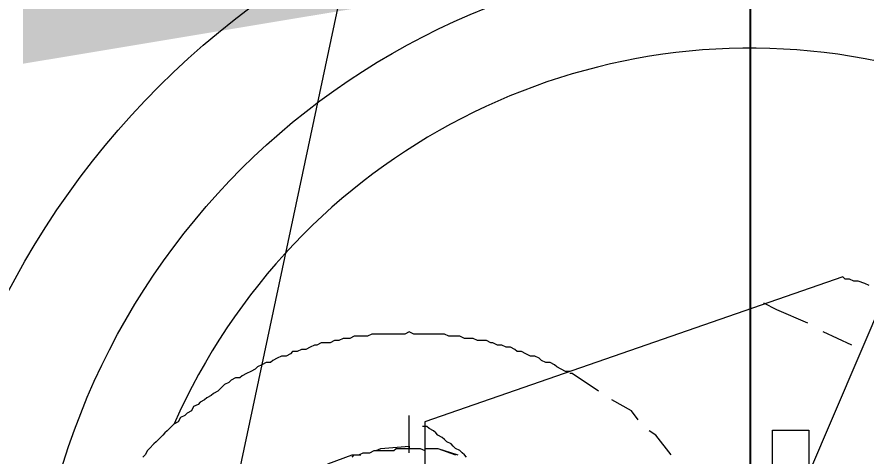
# Model space of a CAD drawing. Header units: millimetres. Extents: x 89051 to 218395, y -330386 to -125649.
# Drawn here: x 92729.11 to 92775.78, y -127008.92 to -126984.75 of the extents above; entities that cross this region are included whole.
import ezdxf

# ---------------------------------------------------------------- set-up
doc = ezdxf.new("R2010")
doc.units = ezdxf.units.MM
doc.header["$LTSCALE"] = 13
for name, pattern in [('1 实线', [0]), ('ACAD_ISO04W100', [30, 24, -3, 0, -3]), ('CENTER', [50.8, 31.75, -6.35, 6.35, -6.35])]:
    doc.linetypes.add(name, pattern=pattern)
doc.layers.get('0').update_dxf_attribs({"color": 1, "linetype": 'CENTER'})
doc.layers.add('C00-00-00', color=7, linetype='Continuous')
doc.layers.add('C00-00-FF', color=5, linetype='Continuous', true_color=0x0000ff)
doc.layers.add('标注、文本', color=3, linetype='Continuous', lineweight=25)
doc.layers.add('铁心', color=3, linetype='Continuous', lineweight=0)
doc.styles.get("Standard").update_dxf_attribs({"font": 'gbenor.shx', "bigfont": 'gbcbig.shx'})
doc.dimstyles.new('1-15', dxfattribs={"dimscale": 20, "dimtxt": 3.5, "dimasz": 2, "dimexe": 1.5, "dimexo": 0.5, "dimgap": 0.5, "dimtad": 1, "dimtoh": 1, "dimdec": 1, "dimdsep": 46, "dimtxsty": 'Standard', "dimcen": 2.5, "dimclrd": 3, "dimclre": 3, "dimclrt": 3, "dimadec": 0, "dimazin": 2, "dimtfac": 1, "dimtdec": 1, "dimtmove": 0, "dimatfit": 2, "dimfxl": 1, "dimarcsym": 0})

# ---------------------------------------------------------------- blocks, each defined once
blk = doc.blocks.new('*D525')
at = {"layer": 'Defpoints', "color": 0, "transparency": 16777216}
for p in [(92769.431, -126980.658), (92769.431, -127044.24), (92638.431, -127080.467)]:
    blk.add_point(p, dxfattribs=at)
at = {"layer": '标注、文本', "color": 3, "lineweight": -2, "transparency": 16777216}
for p, q in [((92638.431, -127070.467), (92638.431, -126950.658)), ((92769.431, -127034.24), (92769.431, -126950.658)), ((92678.431, -126980.658), (92729.431, -126980.658))]:
    blk.add_line(p, q, dxfattribs=at)
at = {"layer": '标注、文本', "color": 3, "transparency": 16777216}
for points in [[(92678.431, -126973.991), (92678.431, -126987.324), (92638.431, -126980.658)], [(92729.431, -126973.991), (92729.431, -126987.324), (92769.431, -126980.658)]]:
    blk.add_solid(points, dxfattribs=at)
at = {"layer": '标注、文本', "color": 3, "transparency": 16777216, "insert": (92703.931, -126935.658), "char_height": 70, "attachment_point": 5}
blk.add_mtext('120', dxfattribs=at)

msp = doc.modelspace()

# ---------------------------------------------------------------- linework, layer by layer
at = {"color": 7, "linetype": '1 实线', "lineweight": 0}
for p, q in [((92770.641, -127047.823), (92770.641, -127007.488)), ((92770.641, -127007.488), (92772.641, -127007.488)), ((92772.641, -127007.488), (92772.641, -127047.705))]:
    msp.add_line(p, q, dxfattribs=at)
for radius in [45.983, 39.569]:
    msp.add_circle((92769.431, -127021.077), radius, dxfattribs=at)
msp.add_arc((92769.431, -127021.077), 34.608, 204.1584, 156.2711, dxfattribs=at)
at = {"layer": 'C00-00-00', "lineweight": 15}
for points in [[(92774.513, -126999.054), (92751.522, -127007.04)], [(92775.965, -126999.538), (92775.723, -126999.417), (92775.36, -126999.296), (92775.118, -126999.296), (92774.876, -126999.175), (92774.634, -126999.175), (92774.513, -126999.054)], [(92770.883, -127000.869), (92770.157, -127000.506)], [(92772.577, -127001.595), (92770.883, -127000.869)], [(92759.508, -127004.257), (92759.266, -127004.257), (92759.024, -127004.136), (92758.782, -127004.015), (92758.661, -127003.894), (92758.419, -127003.773), (92758.177, -127003.773), (92757.935, -127003.652), (92757.814, -127003.531), (92757.572, -127003.41), (92757.33, -127003.41), (92757.088, -127003.289), (92756.846, -127003.168), (92756.604, -127003.168), (92756.483, -127003.047), (92756.241, -127002.926), (92755.999, -127002.926), (92755.757, -127002.805), (92755.515, -127002.805), (92755.273, -127002.684), (92755.152, -127002.684), (92754.91, -127002.563), (92754.668, -127002.563), (92754.426, -127002.563), (92754.184, -127002.442), (92753.942, -127002.442), (92753.7, -127002.442), (92753.458, -127002.321), (92753.216, -127002.321), (92752.974, -127002.321), (92752.853, -127002.321), (92752.611, -127002.2), (92752.369, -127002.2), (92752.127, -127002.2), (92751.885, -127002.2), (92751.643, -127002.2), (92751.401, -127002.2), (92751.159, -127002.2), (92750.917, -127002.2), (92750.675, -127002.079), (92750.433, -127002.2), (92750.191, -127002.2), (92750.07, -127002.2), (92749.828, -127002.2), (92749.586, -127002.2), (92749.344, -127002.2), (92749.101, -127002.2), (92748.859, -127002.2), (92748.617, -127002.2), (92748.375, -127002.321), (92748.133, -127002.321), (92747.891, -127002.321), (92747.649, -127002.321), (92747.407, -127002.442), (92747.286, -127002.442), (92747.044, -127002.442), (92746.802, -127002.563), (92746.56, -127002.563), (92746.318, -127002.684), (92746.076, -127002.684), (92745.834, -127002.684), (92745.592, -127002.805), (92745.471, -127002.805), (92745.229, -127002.926), (92744.987, -127003.047), (92744.745, -127003.047), (92744.503, -127003.168), (92744.261, -127003.168), (92744.14, -127003.289), (92743.898, -127003.41), (92743.656, -127003.41), (92743.414, -127003.531), (92743.172, -127003.652), (92743.051, -127003.773), (92742.809, -127003.773), (92742.567, -127003.894), (92742.325, -127004.015), (92742.204, -127004.136), (92741.962, -127004.257), (92741.72, -127004.378), (92741.478, -127004.499), (92741.357, -127004.62), (92741.115, -127004.62), (92740.873, -127004.741), (92740.752, -127004.862), (92740.51, -127004.983), (92740.389, -127005.104), (92740.147, -127005.346), (92739.905, -127005.467), (92739.784, -127005.588), (92739.542, -127005.709), (92739.421, -127005.83), (92739.179, -127005.951), (92739.058, -127006.072), (92738.816, -127006.193), (92738.695, -127006.435), (92738.453, -127006.556), (92738.332, -127006.677), (92738.09, -127006.798), (92737.969, -127007.04), (92737.727, -127007.161), (92737.606, -127007.282), (92737.364, -127007.524), (92737.243, -127007.645), (92737.122, -127007.766), (92736.88, -127008.008), (92736.759, -127008.129), (92736.638, -127008.25), (92736.396, -127008.493), (92736.275, -127008.614), (92736.154, -127008.856), (92736.033, -127008.977)], [(92774.997, -127002.805), (92773.424, -127002.079)], [(92759.629, -127004.378), (92759.508, -127004.378)], [(92761.081, -127005.346), (92759.629, -127004.378)], [(92762.896, -127006.435), (92761.807, -127005.83)], [(92763.259, -127006.919), (92762.896, -127006.435)], [(92753.821, -127008.977), (92753.7, -127008.856), (92753.579, -127008.735), (92753.458, -127008.614), (92753.216, -127008.493), (92753.095, -127008.372), (92752.974, -127008.25), (92752.732, -127008.129), (92752.611, -127008.008), (92752.49, -127007.887), (92752.248, -127007.766), (92752.127, -127007.645), (92752.006, -127007.524), (92751.764, -127007.403), (92751.643, -127007.282), (92751.522, -127007.282), (92751.401, -127007.282)], [(92751.522, -127007.04), (92751.522, -127007.161)], [(92751.522, -127007.161), (92751.522, -127010.792)], [(92764.227, -127007.766), (92763.864, -127007.524)], [(92765.074, -127008.856), (92764.227, -127007.766)], [(92747.528, -127008.977), (92747.649, -127008.856), (92747.77, -127008.856), (92747.891, -127008.856), (92748.133, -127008.735), (92748.254, -127008.735), (92748.375, -127008.735), (92748.496, -127008.735), (92748.738, -127008.614), (92748.859, -127008.614), (92748.98, -127008.614), (92749.101, -127008.614), (92749.344, -127008.614), (92749.465, -127008.614), (92749.586, -127008.614), (92749.828, -127008.614), (92749.949, -127008.493), (92750.07, -127008.493), (92750.191, -127008.493), (92750.433, -127008.493), (92750.554, -127008.493), (92750.675, -127008.493), (92750.796, -127008.493), (92751.038, -127008.493), (92751.159, -127008.493), (92751.28, -127008.493), (92751.522, -127008.614)], [(92748.859, -127008.614), (92749.101, -127008.493)], [(92749.101, -127008.493), (92750.675, -127008.372)], [(92750.675, -127008.372), (92750.675, -127008.493)], [(92751.522, -127008.493), (92752.248, -127008.493)], [(92751.643, -127008.493), (92752.248, -127008.493)], [(92752.248, -127008.493), (92753.337, -127008.856)], [(92752.248, -127008.493), (92753.216, -127008.856)], [(92746.197, -127009.34), (92747.528, -127008.856)], [(92747.528, -127008.856), (92748.012, -127008.856)]]:
    msp.add_lwpolyline(points, dxfattribs=at)
at = {"layer": 'C00-00-FF', "lineweight": 15}
msp.add_lwpolyline([(92750.675, -127008.735), (92750.675, -127006.677)], dxfattribs=at)
at = {"layer": '标注、文本', "color": 1, "linetype": 'ACAD_ISO04W100', "lineweight": 15}
msp.add_line((92769.431, -127044.24), (92769.431, -126997.915), dxfattribs=at)
at = {"layer": '铁心'}
for points in [[(92718.487, -127117.603), (92899.097, -126265.3), (92899.097, -126265.3)], [(92703.931, -127171.033), (93087.514, -126271.309), (93087.514, -126271.309)]]:
    msp.add_lwpolyline(points, dxfattribs=at)

# ---------------------------------------------------------------- dimensions: what is measured, and where the dimension line sits
at = {"layer": '标注、文本'}
dim = msp.add_linear_dim(base=(92769.431, -126980.658), p1=(92638.431, -127080.467), p2=(92769.431, -127044.24), text='120', dimstyle='1-15', dxfattribs=at)
dim.commit()
dim.dimension.update_dxf_attribs({"geometry": '*D525', "text_midpoint": (92703.931, -126935.658)})

doc.saveas('drawing.dxf')
